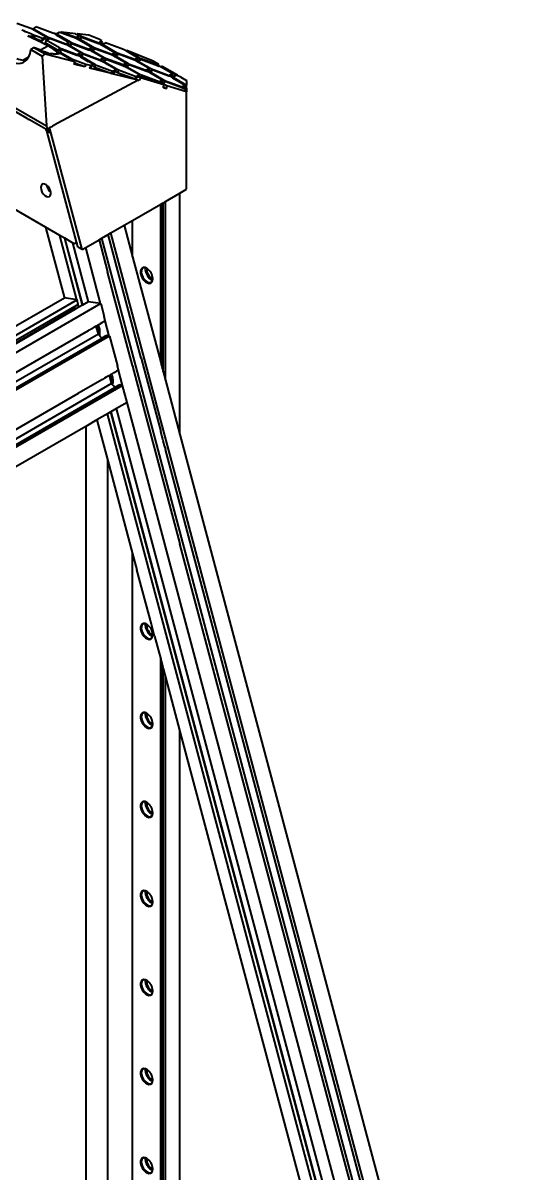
# Model space of a CAD drawing. Header units: millimetres. Extents: x 15 to 415, y 5 to 292.
# Drawn here: x 325.2 to 348, y 107.3 to 160.1 of the extents above; entities that cross this region are included whole.
import ezdxf

# ---------------------------------------------------------------- set-up
doc = ezdxf.new("R2010")
doc.units = ezdxf.units.MM
doc.layers.add('Geometries', color=7, linetype='Continuous')

msp = doc.modelspace()

# ---------------------------------------------------------------- linework, layer by layer
at = {"layer": 'Geometries', "linetype": 'Continuous', "lineweight": 40}
for p, q in [((324.9561, 160.0775), (325.6002, 159.8375)), ((326.0854, 159.2494), (325.4583, 159.4828)), ((325.6371, 159.8162), (325.6002, 159.8375)), ((325.7043, 159.8024), (325.6371, 159.8162)), ((325.6954, 159.7825), (325.6371, 159.8162)), ((325.7043, 159.8024), (325.6954, 159.7825)), ((326.277, 159.4467), (325.6954, 159.7825)), ((325.7089, 159.8127), (325.7043, 159.8024)), ((325.7089, 159.8127), (325.8436, 159.8952)), ((325.7089, 159.8127), (326.3858, 159.4219)), ((325.8717, 159.8894), (325.8436, 159.8952)), ((326.1359, 159.3623), (325.8491, 159.469)), ((326.598, 159.6188), (325.8717, 159.8894)), ((326.1359, 159.3623), (326.277, 159.4467)), ((326.277, 159.4467), (326.24, 159.364)), ((326.3858, 159.4219), (326.3352, 159.309)), ((326.3858, 159.4219), (327.1943, 159.121)), ((326.7827, 159.5808), (326.598, 159.6188)), ((326.6586, 159.5962), (326.598, 159.6188)), ((326.6586, 159.5962), (326.7538, 159.5412)), ((326.7673, 159.5714), (326.7538, 159.5412)), ((326.7538, 159.5412), (327.3354, 159.2054)), ((326.7673, 159.5714), (326.7827, 159.5808)), ((327.4441, 159.1806), (326.7673, 159.5714)), ((326.7827, 159.5808), (326.9067, 159.6568)), ((326.9739, 159.6318), (326.9067, 159.6568)), ((326.9971, 159.6545), (326.9739, 159.6318)), ((327.6444, 159.3819), (326.9739, 159.6318)), ((327.6397, 159.5844), (326.9971, 159.6545)), ((327.6565, 159.4088), (326.9971, 159.6545)), ((327.6397, 159.5844), (327.7003, 159.5494)), ((327.6565, 159.4088), (327.7959, 159.4942)), ((327.7208, 159.5755), (327.7003, 159.5494)), ((327.7003, 159.5494), (327.7959, 159.4942)), ((327.9046, 159.4694), (327.7208, 159.5755)), ((328.2577, 159.517), (327.7208, 159.5755)), ((327.7959, 159.4942), (327.7588, 159.4115)), ((327.9046, 159.4694), (327.854, 159.3565)), ((327.9046, 159.4694), (328.7148, 159.1676)), ((328.7179, 159.3316), (328.2577, 159.517)), ((325.7362, 158.9382), (325.597, 158.8579)), ((326.2493, 158.642), (325.7362, 158.9382)), ((326.0402, 158.8413), (326.3796, 159.0373)), ((326.1359, 159.3623), (326.0854, 159.2494)), ((326.0854, 159.2494), (326.2265, 159.3338)), ((326.24, 159.364), (326.2265, 159.3338)), ((326.24, 159.364), (326.3352, 159.309)), ((326.3051, 159.2836), (326.2546, 159.1707)), ((326.8549, 158.8241), (326.2546, 159.1707)), ((326.3051, 159.2836), (326.3429, 159.3062)), ((326.9054, 158.937), (326.3051, 159.2836)), ((326.3352, 159.309), (326.3429, 159.3062)), ((326.3429, 159.3062), (326.4462, 159.368)), ((327.1822, 159.0941), (326.4462, 159.368)), ((326.9054, 158.937), (326.8549, 158.8241)), ((326.9054, 158.937), (327.714, 158.6361)), ((327.1943, 159.121), (327.1822, 159.0941)), ((327.2471, 159.07), (327.1822, 159.0941)), ((327.1943, 159.121), (327.3354, 159.2054)), ((327.2471, 159.07), (327.2848, 159.0925)), ((327.2547, 159.0671), (327.2471, 159.07)), ((327.35, 159.0121), (327.2547, 159.0671)), ((327.2984, 159.1227), (327.2848, 159.0925)), ((327.3354, 159.2054), (327.2984, 159.1227)), ((327.3936, 159.0677), (327.2984, 159.1227)), ((327.3635, 159.0423), (327.35, 159.0121)), ((327.8551, 158.7205), (327.35, 159.0121)), ((327.3635, 159.0423), (327.4012, 159.0649)), ((327.3635, 159.0423), (327.9638, 158.6957)), ((327.4441, 159.1806), (327.3936, 159.0677)), ((327.3936, 159.0677), (327.4012, 159.0649)), ((327.4012, 159.0649), (327.5046, 159.1267)), ((327.4441, 159.1806), (328.2526, 158.8797)), ((327.5046, 159.1267), (328.2406, 158.8528)), ((327.6565, 159.4088), (327.6444, 159.3819)), ((327.7078, 159.3583), (327.6444, 159.3819)), ((327.7078, 159.3583), (327.7453, 159.3813)), ((327.7169, 159.3549), (327.7078, 159.3583)), ((327.7169, 159.3549), (327.8121, 159.3)), ((327.7588, 159.4115), (327.7453, 159.3813)), ((327.854, 159.3565), (327.7588, 159.4115)), ((327.8256, 159.3301), (327.8121, 159.3)), ((327.8121, 159.3), (328.3937, 158.9642)), ((327.8632, 159.3531), (327.8256, 159.3301)), ((328.5025, 158.9394), (327.8256, 159.3301)), ((327.854, 159.3565), (327.8632, 159.3531)), ((327.9651, 159.4155), (327.8632, 159.3531)), ((327.9651, 159.4155), (328.7028, 159.1407)), ((328.2526, 158.8797), (328.3937, 158.9642)), ((328.3937, 158.9642), (328.3567, 158.8814)), ((328.5025, 158.9394), (328.4519, 158.8265)), ((329.311, 158.6385), (328.5025, 158.9394)), ((328.7148, 159.1676), (328.7028, 159.1407)), ((328.7028, 159.1407), (328.7661, 159.1171)), ((328.7148, 159.1676), (328.8542, 159.253)), ((328.8542, 159.253), (328.7179, 159.3316)), ((328.7661, 159.1171), (328.8036, 159.14)), ((328.7661, 159.1171), (328.7753, 159.1137)), ((328.7753, 159.1137), (328.8705, 159.0587)), ((328.816, 159.1677), (328.8036, 159.14)), ((328.8542, 159.253), (328.816, 159.1677)), ((328.9347, 159.1199), (328.816, 159.1677)), ((328.884, 159.0889), (328.8705, 159.0587)), ((328.8705, 159.0587), (329.4521, 158.7229)), ((328.884, 159.0889), (328.9347, 159.1199)), ((329.5608, 158.6981), (328.884, 159.0889)), ((328.9347, 159.1199), (329.0214, 159.1731)), ((329.8415, 158.8679), (329.0214, 159.1731)), ((325.238, 158.3782), (325.5066, 158.5332)), ((325.597, 158.8579), (326.109, 158.5622)), ((326.109, 158.5622), (326.2493, 158.642)), ((326.109, 158.5622), (326.3108, 155.3596)), ((327.6183, 158.3026), (326.2493, 158.642)), ((326.8245, 158.6568), (326.8206, 158.659)), ((326.8206, 158.659), (326.8207, 158.6563)), ((326.8246, 158.6567), (326.8207, 158.6563)), ((326.8549, 158.8241), (326.8864, 158.8124)), ((326.9659, 158.8831), (326.9158, 158.8532)), ((326.9447, 158.6914), (326.9209, 158.6785)), ((327.4881, 158.3777), (326.9447, 158.6914)), ((326.9659, 158.8831), (327.7019, 158.6092)), ((327.5016, 158.4079), (326.968, 158.716)), ((327.5016, 158.4079), (327.4881, 158.3777)), ((327.6183, 158.3026), (327.4881, 158.3777)), ((328.1146, 158.1795), (327.5016, 158.4079)), ((327.714, 158.6361), (327.7019, 158.6092)), ((327.7019, 158.6092), (327.7668, 158.585)), ((327.8551, 158.7205), (327.714, 158.6361)), ((327.8045, 158.6076), (327.7668, 158.585)), ((327.7668, 158.585), (327.7744, 158.5822)), ((327.7744, 158.5822), (327.8696, 158.5272)), ((327.818, 158.6378), (327.8045, 158.6076)), ((327.8551, 158.7205), (327.818, 158.6378)), ((327.818, 158.6378), (327.9132, 158.5828)), ((327.8831, 158.5574), (327.8696, 158.5272)), ((327.8696, 158.5272), (328.231, 158.3186)), ((327.8831, 158.5574), (327.9209, 158.58)), ((328.56, 158.1666), (327.8831, 158.5574)), ((327.9638, 158.6957), (327.9132, 158.5828)), ((327.9132, 158.5828), (327.9209, 158.58)), ((327.9209, 158.58), (328.0243, 158.6418)), ((327.9638, 158.6957), (328.7723, 158.3948)), ((328.0243, 158.6418), (328.5142, 158.4595)), ((328.2526, 158.8797), (328.2406, 158.8528)), ((328.2406, 158.8528), (328.3055, 158.8287)), ((328.3055, 158.8287), (328.3432, 158.8513)), ((328.3055, 158.8287), (328.3131, 158.8258)), ((328.4083, 158.7709), (328.3131, 158.8258)), ((328.3567, 158.8814), (328.3432, 158.8513)), ((328.4519, 158.8265), (328.3567, 158.8814)), ((328.4218, 158.8011), (328.4083, 158.7709)), ((328.9134, 158.4792), (328.4083, 158.7709)), ((328.4596, 158.8236), (328.4218, 158.8011)), ((328.4218, 158.8011), (329.0221, 158.4545)), ((328.4596, 158.8236), (328.4519, 158.8265)), ((328.5629, 158.8855), (328.4596, 158.8236)), ((328.5142, 158.4595), (328.7602, 158.3679)), ((329.2989, 158.6116), (328.5629, 158.8855)), ((328.7723, 158.3948), (328.7602, 158.3679)), ((328.7602, 158.3679), (328.8251, 158.3438)), ((328.7723, 158.3948), (328.9134, 158.4792)), ((328.8251, 158.3438), (328.8628, 158.3663)), ((328.8764, 158.3965), (328.8628, 158.3663)), ((328.8821, 158.4093), (328.8764, 158.3965)), ((328.8764, 158.3965), (328.9716, 158.3416)), ((328.9134, 158.4792), (328.8821, 158.4093)), ((329.0221, 158.4545), (328.9716, 158.3416)), ((328.9796, 158.3389), (329.0826, 158.4006)), ((329.8307, 158.1536), (329.0221, 158.4545)), ((329.0826, 158.4006), (329.8186, 158.1266)), ((329.311, 158.6385), (329.2989, 158.6116)), ((329.3638, 158.5874), (329.2989, 158.6116)), ((329.311, 158.6385), (329.4521, 158.7229)), ((329.3638, 158.5874), (329.4015, 158.61)), ((329.3714, 158.5846), (329.3638, 158.5874)), ((329.4666, 158.5296), (329.3714, 158.5846)), ((329.4151, 158.6402), (329.4015, 158.61)), ((329.4521, 158.7229), (329.4151, 158.6402)), ((329.5103, 158.5852), (329.4151, 158.6402)), ((329.4802, 158.5598), (329.4666, 158.5296)), ((329.9718, 158.238), (329.4666, 158.5296)), ((329.4802, 158.5598), (329.5179, 158.5824)), ((330.0805, 158.2132), (329.4802, 158.5598)), ((329.5608, 158.6981), (329.5103, 158.5852)), ((329.5179, 158.5824), (329.5103, 158.5852)), ((329.5179, 158.5824), (329.6213, 158.6442)), ((330.3693, 158.3972), (329.5608, 158.6981)), ((330.3573, 158.3703), (329.6213, 158.6442)), ((329.967, 158.7954), (329.8415, 158.8679)), ((329.967, 158.7954), (329.994, 158.8178)), ((330.5105, 158.4816), (329.967, 158.7954)), ((331.2037, 158.3307), (329.994, 158.8178)), ((330.6193, 158.4568), (329.994, 158.8178)), ((330.3693, 158.3972), (330.3573, 158.3703)), ((330.4222, 158.3461), (330.3573, 158.3703)), ((330.5105, 158.4816), (330.3693, 158.3972)), ((330.4599, 158.3687), (330.4222, 158.3461)), ((330.4734, 158.3989), (330.4599, 158.3687)), ((330.5105, 158.4816), (330.4734, 158.3989)), ((330.5688, 158.3439), (330.4734, 158.3989)), ((330.6193, 158.4568), (330.5688, 158.3439)), ((330.5763, 158.3411), (330.6796, 158.4029)), ((331.4278, 158.1559), (330.6193, 158.4568)), ((330.6796, 158.4029), (331.4157, 158.129)), ((327.5943, 158.2416), (327.5728, 158.1867)), ((328.0774, 158.0616), (327.5728, 158.1867)), ((327.6183, 158.3026), (327.5943, 158.2416)), ((328.0774, 158.0616), (327.5943, 158.2416)), ((328.1146, 158.1795), (328.0774, 158.0616)), ((328.3404, 158.1235), (328.1146, 158.1795)), ((328.4512, 158.1914), (328.231, 158.3186)), ((328.3404, 158.1235), (328.2879, 158.0094)), ((328.2879, 158.0094), (328.4007, 158.0785)), ((329.3052, 157.7572), (328.2879, 158.0094)), ((328.3404, 158.1235), (328.4512, 158.1914)), ((328.4142, 158.1087), (328.4007, 158.0785)), ((328.4512, 158.1914), (328.4142, 158.1087)), ((328.5094, 158.0537), (328.4142, 158.1087)), ((328.56, 158.1666), (328.5094, 158.0537)), ((328.5094, 158.0537), (329.3052, 157.7572)), ((328.56, 158.1666), (329.3424, 157.8751)), ((328.8251, 158.3438), (328.8327, 158.3409)), ((328.928, 158.286), (328.8327, 158.3409)), ((328.9415, 158.3161), (328.928, 158.286)), ((329.0272, 158.2286), (328.928, 158.286)), ((328.9415, 158.3161), (328.9792, 158.3387)), ((328.9415, 158.3161), (329.6183, 157.9254)), ((328.9792, 158.3387), (328.9716, 158.3416)), ((328.9792, 158.3387), (328.9796, 158.3389)), ((329.112, 158.1797), (329.0272, 158.2286)), ((329.5096, 157.9502), (329.112, 158.1797)), ((329.3052, 157.7572), (329.3424, 157.8751)), ((329.3217, 157.7531), (329.3742, 157.8672)), ((329.459, 157.8373), (329.3217, 157.7531)), ((329.3742, 157.8672), (329.3424, 157.8751)), ((329.5096, 157.9502), (329.3742, 157.8672)), ((329.4725, 157.8674), (329.459, 157.8373)), ((329.5096, 157.9502), (329.4725, 157.8674)), ((329.4725, 157.8674), (329.5678, 157.8125)), ((329.6183, 157.9254), (329.5678, 157.8125)), ((329.6183, 157.9254), (330.4285, 157.6235)), ((329.8307, 158.1536), (329.8186, 158.1266)), ((329.8186, 158.1266), (329.8835, 158.1025)), ((329.9718, 158.238), (329.8307, 158.1536)), ((329.9212, 158.1251), (329.8835, 158.1025)), ((329.8835, 158.1025), (329.8911, 158.0997)), ((329.9863, 158.0447), (329.8911, 158.0997)), ((329.9347, 158.1552), (329.9212, 158.1251)), ((329.9718, 158.238), (329.9347, 158.1552)), ((330.0299, 158.1003), (329.9347, 158.1552)), ((329.9998, 158.0749), (329.9863, 158.0447)), ((330.5369, 157.7268), (329.9863, 158.0447)), ((330.0376, 158.0974), (329.9998, 158.0749)), ((329.9998, 158.0749), (330.6767, 157.6841)), ((330.0805, 158.2132), (330.0299, 158.1003)), ((330.0299, 158.1003), (330.0376, 158.0974)), ((330.1409, 158.1593), (330.0376, 158.0974)), ((330.0805, 158.2132), (330.889, 157.9123)), ((330.1409, 158.1593), (330.8769, 157.8854)), ((330.4298, 158.3433), (330.4222, 158.3461)), ((330.525, 158.2883), (330.4298, 158.3433)), ((330.5385, 158.3185), (330.525, 158.2883)), ((331.0301, 157.9967), (330.525, 158.2883)), ((330.5385, 158.3185), (330.5763, 158.3411)), ((330.5385, 158.3185), (331.1388, 157.9719)), ((330.5763, 158.3411), (330.5688, 158.3439)), ((330.889, 157.9123), (330.8769, 157.8854)), ((330.8769, 157.8854), (330.9418, 157.8612)), ((331.0301, 157.9967), (330.889, 157.9123)), ((330.9795, 157.8838), (330.9418, 157.8612)), ((330.9418, 157.8612), (330.9495, 157.8584)), ((331.0447, 157.8034), (330.9495, 157.8584)), ((330.9931, 157.914), (330.9795, 157.8838)), ((331.0301, 157.9967), (330.9931, 157.914)), ((330.9931, 157.914), (331.0883, 157.859)), ((331.0959, 157.8562), (331.0582, 157.8336)), ((331.1388, 157.9719), (331.0883, 157.859)), ((331.0883, 157.859), (331.0959, 157.8562)), ((331.1993, 157.918), (331.0959, 157.8562)), ((331.1388, 157.9719), (331.9473, 157.671)), ((331.9353, 157.6441), (331.1993, 157.918)), ((331.4665, 158.179), (331.2037, 158.3307)), ((331.4278, 158.1559), (331.4157, 158.129)), ((331.4157, 158.129), (331.4455, 158.1179)), ((331.4665, 158.179), (331.4278, 158.1559)), ((331.4665, 158.179), (331.4455, 158.1179)), ((331.4455, 158.1179), (331.4881, 158.102)), ((331.5833, 158.0471), (331.4881, 158.102)), ((331.5969, 158.0772), (331.5833, 158.0471)), ((332.0884, 157.7554), (331.5833, 158.0471)), ((331.6194, 158.0907), (331.5969, 158.0772)), ((331.5969, 158.0772), (332.1972, 157.7306)), ((332.3263, 157.6826), (331.6194, 158.0907)), ((322.764, 157.4074), (326.3108, 155.3596)), ((330.5254, 157.4547), (326.8283, 155.4788)), ((330.5254, 157.4547), (329.3217, 157.7531)), ((329.5678, 157.8125), (330.378, 157.5106)), ((330.4285, 157.6235), (330.378, 157.5106)), ((330.5174, 157.596), (330.378, 157.5106)), ((330.5679, 157.7089), (330.4285, 157.6235)), ((330.5309, 157.6262), (330.5174, 157.596)), ((330.5254, 157.4547), (330.565, 157.4429)), ((330.5679, 157.7089), (330.5309, 157.6262)), ((330.5309, 157.6262), (330.6261, 157.5712)), ((330.5369, 157.7268), (330.5381, 157.7261)), ((330.5679, 157.7089), (330.5381, 157.7261)), ((330.6237, 157.5607), (330.565, 157.4429)), ((330.6352, 157.5678), (330.6237, 157.5607)), ((331.7035, 157.2382), (330.6237, 157.5607)), ((330.6767, 157.6841), (330.6261, 157.5712)), ((330.6352, 157.5678), (330.6261, 157.5712)), ((330.7371, 157.6302), (330.6352, 157.5678)), ((331.4869, 157.3822), (330.6767, 157.6841)), ((330.7371, 157.6302), (331.4748, 157.3553)), ((331.0582, 157.8336), (331.0447, 157.8034)), ((331.0648, 157.7918), (331.0447, 157.8034)), ((331.0582, 157.8336), (331.735, 157.4428)), ((331.588, 157.4897), (331.0648, 157.7918)), ((331.4869, 157.3822), (331.4748, 157.3553)), ((331.4748, 157.3553), (331.5127, 157.3412)), ((331.4869, 157.3822), (331.6263, 157.4676)), ((331.5127, 157.3412), (331.5382, 157.3317)), ((331.5382, 157.3317), (331.5757, 157.3547)), ((331.5382, 157.3317), (331.5473, 157.3283)), ((331.5947, 157.301), (331.5473, 157.3283)), ((331.5893, 157.3849), (331.5757, 157.3547)), ((331.6263, 157.4676), (331.588, 157.4897)), ((331.6263, 157.4676), (331.5893, 157.3849)), ((331.5893, 157.3849), (331.6845, 157.3299)), ((331.6561, 157.3035), (331.6936, 157.3265)), ((331.735, 157.4428), (331.6845, 157.3299)), ((331.6845, 157.3299), (331.6936, 157.3265)), ((331.6936, 157.3265), (331.7168, 157.3407)), ((331.7168, 157.3407), (331.7955, 157.3889)), ((331.735, 157.4428), (332.5338, 157.1452)), ((331.7955, 157.3889), (331.9207, 157.3423)), ((331.9207, 157.3423), (332.2864, 157.206)), ((331.9473, 157.671), (331.9353, 157.6441)), ((332.0002, 157.62), (331.9353, 157.6441)), ((331.9473, 157.671), (332.0884, 157.7554)), ((332.0002, 157.62), (332.0379, 157.6425)), ((332.008, 157.617), (332.0002, 157.62)), ((332.008, 157.617), (332.1031, 157.5621)), ((332.0514, 157.6727), (332.0379, 157.6425)), ((332.0884, 157.7554), (332.0514, 157.6727)), ((332.0514, 157.6727), (332.1466, 157.6177)), ((332.1167, 157.5923), (332.1031, 157.5621)), ((332.1031, 157.5621), (332.677, 157.2308)), ((332.1544, 157.6149), (332.1167, 157.5923)), ((332.1167, 157.5923), (332.742, 157.2313)), ((332.1972, 157.7306), (332.1466, 157.6177)), ((332.1544, 157.6149), (332.1466, 157.6177)), ((332.2578, 157.6767), (332.1544, 157.6149)), ((332.3263, 157.6826), (332.1972, 157.7306)), ((332.3347, 157.6481), (332.2578, 157.6767)), ((332.3347, 157.6481), (332.3263, 157.6826)), ((332.4792, 157.5943), (332.3347, 157.6481)), ((332.4792, 157.5943), (332.742, 157.4426)), ((332.742, 157.4426), (332.742, 157.2313)), ((325.4323, 155.6957), (323.0718, 157.0585)), ((331.6426, 157.2733), (331.5947, 157.301)), ((331.6561, 157.3035), (331.6426, 157.2733)), ((331.7035, 157.2382), (331.6426, 157.2733)), ((331.6561, 157.3035), (331.8398, 157.1974)), ((331.6793, 157.11), (331.6858, 157.1443)), ((331.6793, 157.11), (331.8157, 157.0693)), ((331.6858, 157.1443), (331.7035, 157.2382)), ((331.6858, 157.1443), (331.8157, 157.0693)), ((331.8398, 157.1974), (331.8157, 157.0693)), ((332.742, 156.928), (331.8398, 157.1974)), ((332.2864, 157.206), (332.5217, 157.1183)), ((332.5338, 157.1452), (332.5217, 157.1183)), ((332.5217, 157.1183), (332.5866, 157.0941)), ((332.677, 157.2308), (332.5338, 157.1452)), ((332.6264, 157.1179), (332.5866, 157.0941)), ((332.5866, 157.0941), (332.6057, 157.087)), ((332.6057, 157.087), (332.742, 157.0084)), ((332.6399, 157.1481), (332.6264, 157.1179)), ((332.677, 157.2308), (332.6399, 157.1481)), ((332.6399, 157.1481), (332.742, 157.0892)), ((332.742, 157.0892), (332.742, 157.2313)), ((332.742, 157.0892), (332.742, 157.0084)), ((332.742, 157.0084), (332.742, 156.928)), ((332.742, 152.4525), (332.742, 156.928)), ((325.4323, 155.6957), (325.4648, 155.6769)), ((325.479, 155.6687), (325.4648, 155.6769)), ((325.479, 155.6687), (325.4981, 155.6577)), ((325.5292, 155.6397), (325.4981, 155.6577)), ((326.2829, 155.2046), (325.5292, 155.6397)), ((326.3351, 155.1291), (326.2829, 155.2046)), ((326.4686, 155.052), (326.3108, 155.3596)), ((326.4543, 155.2789), (326.5826, 155.3475)), ((327.9464, 149.6838), (326.4543, 155.2789)), ((326.4686, 155.052), (326.4543, 155.2789)), ((326.8283, 155.4788), (326.5826, 155.3475)), ((326.3351, 155.1291), (326.4686, 155.052)), ((327.6914, 150.0431), (326.3351, 155.1291)), ((331.777, 151.8954), (332.4405, 152.2785)), ((332.4405, 152.2785), (332.742, 152.4525)), ((332.4405, 141.2023), (332.4405, 152.2785)), ((326.2735, 150.7099), (324.8472, 151.5334)), ((330.2661, 151.0231), (331.5566, 151.7681)), ((331.5566, 151.7681), (331.592, 151.7886)), ((331.5566, 144.5167), (331.5566, 151.7681)), ((331.592, 151.7886), (331.6367, 151.8144)), ((331.592, 144.3841), (331.592, 151.7886)), ((331.6367, 151.8144), (331.6706, 151.834)), ((331.6367, 144.8391), (331.6367, 151.8144)), ((331.6706, 151.834), (331.777, 151.8954)), ((331.6706, 144.0891), (331.6706, 151.834)), ((331.777, 143.6902), (331.777, 151.8954)), ((329.8808, 150.8006), (330.2661, 151.0231)), ((330.2661, 149.3558), (330.2661, 151.0231)), ((326.2735, 150.7099), (327.139, 147.4644)), ((326.9225, 150.3352), (326.2735, 150.7099)), ((329.1468, 150.3769), (329.2709, 150.4485)), ((329.2709, 150.4485), (329.8808, 150.8006)), ((347.0457, 83.7956), (329.2709, 150.4485)), ((329.8808, 150.8006), (330.2661, 149.3558)), ((327.7111, 147.378), (326.9225, 150.3352)), ((327.1395, 150.2099), (326.9225, 150.3352)), ((327.1395, 150.2099), (327.9586, 147.1385)), ((327.1477, 150.2052), (327.1395, 150.2099)), ((327.9646, 147.142), (327.1477, 150.2052)), ((327.5057, 149.9985), (327.1477, 150.2052)), ((327.5057, 149.9985), (328.227, 147.2935)), ((327.5994, 149.9444), (327.5057, 149.9985)), ((327.5994, 149.9444), (327.6914, 150.0431)), ((327.7019, 150.0037), (327.5994, 149.9444)), ((327.7019, 150.0037), (327.6914, 150.0431)), ((327.7583, 149.7924), (327.7019, 150.0037)), ((328.1131, 149.78), (328.7229, 150.1321)), ((328.7229, 150.1321), (328.846, 150.2032)), ((328.7229, 150.1321), (329.1136, 148.6674)), ((328.846, 150.2032), (329.1468, 150.3769)), ((347.1611, 81.524), (328.846, 150.2032)), ((330.4615, 145.4471), (329.1468, 150.3769)), ((327.9464, 149.6838), (327.7583, 149.7924)), ((327.9464, 149.6838), (328.1131, 149.78)), ((328.7992, 147.2071), (328.1131, 149.78)), ((330.2661, 149.3558), (331.5566, 144.5167)), ((329.4065, 147.5687), (329.1136, 148.6674)), ((327.7168, 147.3771), (300.3312, 131.5661)), ((327.139, 147.4644), (322.175, 144.5985)), ((327.1437, 147.4672), (327.139, 147.4644)), ((327.7111, 147.378), (327.1437, 147.4672)), ((327.7168, 147.3771), (327.7111, 147.378)), ((327.7712, 147.1731), (327.7168, 147.3771)), ((328.227, 147.2935), (327.9646, 147.142)), ((328.2318, 147.2963), (328.227, 147.2935)), ((328.7992, 147.2071), (328.2318, 147.2963)), ((330.2584, 144.3744), (329.4065, 147.5687)), ((327.6092, 147.0795), (300.3856, 131.362)), ((327.6335, 146.9882), (300.41, 131.2707)), ((327.6556, 146.9636), (300.4186, 131.2383)), ((328.8049, 147.2062), (300.5206, 130.8763)), ((327.7665, 147.1704), (327.6092, 147.0795)), ((327.6335, 146.9882), (327.6092, 147.0795)), ((327.6556, 146.9636), (327.6335, 146.9882)), ((327.7995, 147.0467), (327.6556, 146.9636)), ((327.7712, 147.1731), (327.7665, 147.1704)), ((327.7995, 147.0467), (327.7665, 147.1704)), ((327.9586, 147.1385), (327.7995, 147.0467)), ((327.9646, 147.142), (327.9586, 147.1385)), ((328.8049, 147.2062), (328.7992, 147.2071)), ((328.8049, 147.2062), (328.9623, 146.616)), ((328.7011, 146.2437), (328.6479, 146.213)), ((328.7011, 146.2437), (328.7751, 146.2864)), ((328.7874, 146.2935), (328.7751, 146.2864)), ((328.7874, 146.2935), (328.9115, 146.3652)), ((328.9115, 146.3652), (328.9262, 146.3737)), ((329.0087, 146.4213), (328.9262, 146.3737)), ((329.0134, 146.4241), (328.9623, 146.616)), ((329.0134, 146.4241), (329.0087, 146.4213)), ((329.1952, 145.7221), (329.0087, 146.4213)), ((300.7552, 130.1091), (328.2364, 145.9754)), ((328.6928, 145.8063), (300.8244, 129.7165)), ((329.2009, 145.7212), (300.9166, 129.3913)), ((328.2705, 145.9951), (328.2364, 145.9754)), ((328.2705, 145.9951), (328.2751, 145.9978)), ((328.3635, 146.0488), (328.2751, 145.9978)), ((328.3635, 146.0488), (328.4519, 146.0999)), ((328.3635, 146.0488), (328.3635, 146.0488)), ((328.5928, 146.1812), (328.4519, 146.0999)), ((328.6479, 146.213), (328.5928, 146.1812)), ((328.6928, 145.8063), (328.5928, 146.1812)), ((328.7565, 145.8057), (328.6479, 146.213)), ((328.7416, 145.7518), (328.6928, 145.8063)), ((328.7832, 145.7053), (328.7416, 145.7518)), ((328.8514, 145.6293), (328.7832, 145.7053)), ((328.8514, 145.6293), (329.0514, 145.7447)), ((329.1952, 145.7221), (329.0514, 145.7447)), ((329.2009, 145.7212), (329.1952, 145.7221)), ((329.2009, 145.7212), (329.5669, 144.3488)), ((300.8865, 129.4837), (328.8514, 145.6293)), ((330.6578, 144.7109), (330.4615, 145.4471)), ((330.6578, 144.7109), (330.7977, 144.1864)), ((331.6367, 144.2163), (331.6367, 144.8391)), ((329.6133, 144.1541), (329.5308, 144.1065)), ((329.6181, 144.1568), (329.5669, 144.3488)), ((329.6181, 144.1568), (329.6133, 144.1541)), ((329.7998, 143.4549), (329.6133, 144.1541)), ((330.2584, 144.3744), (330.2661, 144.3454)), ((330.2661, 144.3454), (332.4405, 136.1918)), ((330.7977, 144.1864), (331.5566, 141.3405)), ((331.5566, 144.5167), (331.592, 144.3841)), ((331.592, 144.3841), (331.6367, 144.2163)), ((331.6367, 144.2163), (331.6706, 144.0891)), ((328.8798, 143.7306), (327.7879, 143.1002)), ((328.9681, 143.7816), (328.8798, 143.7306)), ((329.0565, 143.8326), (328.9681, 143.7816)), ((328.9681, 143.7816), (328.9681, 143.7816)), ((329.1136, 143.8656), (329.0565, 143.8326)), ((329.1974, 143.914), (329.1136, 143.8656)), ((329.2525, 143.9458), (329.1974, 143.914)), ((329.2974, 143.5391), (329.1974, 143.914)), ((329.3058, 143.9765), (329.2525, 143.9458)), ((329.3611, 143.5384), (329.2525, 143.9458)), ((329.3058, 143.9765), (329.3797, 144.0192)), ((329.392, 144.0263), (329.3797, 144.0192)), ((329.392, 144.0263), (329.5308, 144.1065)), ((331.6706, 144.0891), (331.777, 143.6902)), ((331.777, 143.6902), (332.4405, 141.2023)), ((329.2974, 143.5391), (301.429, 127.4493)), ((301.4911, 127.2165), (329.456, 143.3621)), ((329.8055, 143.454), (301.5212, 127.1241)), ((319.8264, 138.5036), (327.7879, 143.1002)), ((329.3462, 143.4846), (329.2974, 143.5391)), ((329.3878, 143.4381), (329.3462, 143.4846)), ((329.456, 143.3621), (329.3878, 143.4381)), ((329.456, 143.3621), (329.656, 143.4775)), ((329.7998, 143.4549), (329.656, 143.4775)), ((329.8055, 143.454), (329.7998, 143.4549)), ((330.0141, 142.6718), (329.8055, 143.454)), ((330.0094, 142.6691), (329.5335, 142.3944)), ((330.0141, 142.6718), (330.0094, 142.6691)), ((346.3556, 81.3729), (330.0094, 142.6691)), ((329.106, 142.1475), (328.6301, 141.8728)), ((329.2651, 142.2394), (329.106, 142.1475)), ((345.1234, 82.0843), (329.106, 142.1475)), ((329.2711, 142.2429), (329.2651, 142.2394)), ((329.2651, 142.2394), (345.3404, 81.959)), ((329.5335, 142.3944), (329.2711, 142.2429)), ((345.3486, 81.9543), (329.2711, 142.2429)), ((345.7884, 81.4409), (329.5335, 142.3944)), ((328.1136, 141.5746), (318.9772, 136.2997)), ((328.6301, 141.8728), (328.1136, 141.5746)), ((328.1136, 141.5746), (328.1136, 100.9892)), ((328.6301, 141.8728), (329.1136, 140.0601)), ((331.6264, 141.0786), (331.5566, 141.3405)), ((331.6275, 141.0747), (331.6264, 141.0786)), ((331.6275, 141.0747), (331.6367, 141.0401)), ((331.6706, 140.9129), (331.6367, 141.0401)), ((332.4405, 141.2023), (348.048, 82.6764)), ((331.7452, 140.6332), (331.6706, 140.9129)), ((331.7452, 140.6332), (331.7465, 140.6286)), ((331.7465, 140.6286), (331.777, 140.514)), ((346.8764, 83.8934), (331.777, 140.514)), ((329.1136, 140.0601), (330.2661, 135.7381)), ((329.1136, 140.0601), (329.1136, 101.2198)), ((330.2661, 135.7381), (330.4615, 135.0056)), ((330.2661, 101.084), (330.2661, 135.7381)), ((346.4288, 83.7377), (332.4405, 136.1918)), ((331.1264, 132.5122), (330.4615, 135.0056)), ((331.2754, 131.9534), (331.1264, 132.5122)), ((331.2754, 131.9534), (331.5566, 130.899)), ((331.5566, 130.899), (331.592, 130.7664)), ((331.5566, 99.5148), (331.5566, 130.899)), ((331.592, 99.5094), (331.592, 130.7664)), ((331.592, 130.7664), (331.6367, 130.5986)), ((331.6367, 130.5986), (331.6367, 128.8334)), ((331.6367, 130.5986), (331.6706, 130.4714)), ((331.6706, 99.5549), (331.6706, 130.4714)), ((331.6706, 130.4714), (331.777, 130.0725)), ((331.777, 99.6164), (331.777, 130.0725)), ((331.777, 130.0725), (332.4405, 127.5846)), ((331.6367, 99.5353), (331.6367, 128.8334)), ((332.4405, 127.5846), (343.1865, 87.2884)), ((332.4405, 99.9999), (332.4405, 127.5846))]:
    msp.add_line(p, q, dxfattribs=at)
at = {"layer": 'Geometries', "linetype": 'Continuous', "lineweight": 40, "flags": 128}
for points in [[(325.4583, 159.4828), (325.4923, 159.4683), (325.5261, 159.4538), (325.5597, 159.4393), (325.5931, 159.4247), (325.6262, 159.4102), (325.6584, 159.3959), (325.6904, 159.3817), (325.7221, 159.3674), (325.7536, 159.3532), (325.7853, 159.3387), (325.8167, 159.3242), (325.8478, 159.3098), (325.8785, 159.2954), (325.9089, 159.2811), (325.9389, 159.2668), (325.9685, 159.2525), (325.9946, 159.2399), (326.0203, 159.2273), (326.0457, 159.2147), (326.0707, 159.2023), (326.0954, 159.1898), (326.1193, 159.1777), (326.1429, 159.1657), (326.1661, 159.1537), (326.189, 159.1417), (326.2119, 159.1297), (326.2344, 159.1177), (326.2566, 159.1058), (326.2783, 159.094), (326.2997, 159.0823), (326.3203, 159.0709), (326.3405, 159.0596), (326.3603, 159.0484), (326.3796, 159.0373)], [(325.4583, 159.4828), (325.5053, 159.4795), (325.5528, 159.4766), (325.6009, 159.4742), (325.6495, 159.4723), (325.6986, 159.4708), (325.7483, 159.4698), (325.7984, 159.4692), (325.8491, 159.469)], [(325.8431, 158.9183), (325.8172, 158.9229), (325.7907, 158.9278), (325.7637, 158.9329), (325.7362, 158.9382)], [(325.8431, 158.9183), (325.9232, 158.887), (326.0031, 158.8558), (326.0402, 158.8413)], [(326.3796, 159.0373), (326.3989, 159.0261), (326.4178, 159.015), (326.4363, 159.0039), (326.4544, 158.993), (326.4721, 158.9821), (326.4892, 158.9715), (326.5059, 158.961), (326.5222, 158.9505), (326.5381, 158.9402), (326.5539, 158.9298), (326.5692, 158.9195), (326.5842, 158.9092), (326.5987, 158.8991), (326.6128, 158.8891), (326.6262, 158.8794), (326.6392, 158.8699), (326.6517, 158.8604), (326.6639, 158.851), (326.6772, 158.8405), (326.6899, 158.8302), (326.702, 158.82), (326.7136, 158.81), (326.7246, 158.8001), (326.7348, 158.7907), (326.7444, 158.7813), (326.7535, 158.7722), (326.762, 158.7633), (326.77, 158.7543), (326.7775, 158.7455), (326.7844, 158.737), (326.7907, 158.7286), (326.7963, 158.7204), (326.8014, 158.7125), (326.8059, 158.7047)], [(326.0402, 158.8413), (326.0829, 158.8247), (326.1627, 158.7937), (326.2689, 158.7525), (326.3749, 158.7115), (326.4808, 158.6706)], [(326.8207, 158.6563), (326.816, 158.6559), (326.8006, 158.6546), (326.7846, 158.6537), (326.7679, 158.653), (326.7505, 158.6526), (326.7325, 158.6524), (326.7138, 158.6526), (326.6944, 158.653), (326.6745, 158.6537), (326.6539, 158.6547), (326.6327, 158.6559), (326.6109, 158.6574), (326.5862, 158.6594), (326.5609, 158.6617), (326.5348, 158.6644), (326.5081, 158.6673), (326.4808, 158.6706)], [(326.8059, 158.7047), (326.8186, 158.7212), (326.8316, 158.7383), (326.8449, 158.756), (326.8585, 158.7743), (326.8724, 158.7931), (326.8864, 158.8124)], [(326.968, 158.716), (326.9386, 158.7033), (326.9091, 158.6912), (326.8796, 158.6798), (326.8501, 158.6691), (326.8206, 158.659)], [(326.921, 158.6786), (326.919, 158.6777), (326.9113, 158.6748), (326.9031, 158.672), (326.8928, 158.6689), (326.8818, 158.6661), (326.8702, 158.6636), (326.8579, 158.6613), (326.8446, 158.6592), (326.8306, 158.6574), (326.8246, 158.6567)], [(326.8864, 158.8124), (326.8866, 158.8126), (326.9011, 158.8326), (326.9158, 158.8532)], [(326.968, 158.716), (326.9707, 158.7213), (326.9727, 158.7269), (326.9741, 158.7326), (326.975, 158.7386), (326.9753, 158.7448), (326.9749, 158.7512), (326.9741, 158.7574), (326.9727, 158.7638), (326.9708, 158.7704), (326.9684, 158.7771), (326.9654, 158.784), (326.9619, 158.7911), (326.9579, 158.7984), (326.9533, 158.8058), (326.9483, 158.8134), (326.9427, 158.8212), (326.9367, 158.8289), (326.9302, 158.8369), (326.9233, 158.8449), (326.9158, 158.8532)], [(326.9369, 158.6865), (326.9328, 158.6842), (326.9261, 158.6809), (326.921, 158.6786)], [(326.9447, 158.6914), (326.939, 158.6878), (326.9369, 158.6865)], [(328.7567, 145.8054), (328.7625, 145.8391), (328.7668, 145.8836), (328.7677, 145.9301), (328.7653, 145.9786), (328.7595, 146.0287), (328.7504, 146.0798), (328.738, 146.1319), (328.7224, 146.1845), (328.7039, 146.2371), (328.7013, 146.2437)], [(328.7419, 145.7516), (328.7441, 145.758), (328.7549, 145.7971), (328.7567, 145.8054)], [(329.3614, 143.5382), (329.3672, 143.5719), (329.3714, 143.6163), (329.3723, 143.6628), (329.3699, 143.7114), (329.3641, 143.7615), (329.355, 143.8125), (329.3426, 143.8647), (329.327, 143.9173), (329.3085, 143.9699), (329.3059, 143.9765)], [(329.3465, 143.4843), (329.3487, 143.4908), (329.3596, 143.5299), (329.3614, 143.5382)]]:
    msp.add_lwpolyline(points, dxfattribs=at)
at = {"layer": 'Geometries', "linetype": 'Continuous', "lineweight": 40}
msp.add_arc((319.9655, 146.2754), 14.4461, 65.96594, 68.82273, dxfattribs=at)
for centre, major_axis, start_param, end_param in [((324.5341, 159.6086), (0.7562, -1.3099), 5.5009187, 6.4551649), ((324.7929, 159.7581), (-0.7562, 1.3099), 2.5095687, 2.7853934), ((324.7929, 159.7581), (-0.7562, 1.3099), 2.7853934, 2.969613), ((324.5341, 159.6086), (0.7562, -1.3099), 0.1719796, 0.3561992), ((324.5341, 159.6086), (0.7562, -1.3099), 0.3561992, 0.6741566), ((326.2811, 152.4012), (0.1625, -0.2815), 2.2528644, 6.2831853), ((326.2811, 152.4012), (0.1625, -0.2815), 2.1873217, 2.2528644), ((326.2811, 152.4012), (0.1625, -0.2815), 0.954271, 2.1873217), ((326.5463, 152.5543), (-0.1625, 0.2815), 0.954271, 2.1873217), ((326.2811, 152.4012), (0.1625, -0.2815), 0, 0.954271), ((330.9114, 148.5023), (0.2, -0.3464), 2.3241675, 7.1006038), ((330.929, 148.5125), (-0.1875, 0.3248), 0, 3.6593983), ((330.929, 148.5125), (-0.1875, 0.3248), 5.7653797, 6.2831853), ((331.1147, 148.6196), (-0.1875, 0.3248), 0.5178059, 2.6237867), ((330.929, 148.5125), (-0.1875, 0.3248), 5.5303211, 5.7653797), ((331.1147, 148.6196), (-0.1406, 0.2436), 0.378036, 2.7635567), ((330.9114, 148.5023), (0.2, -0.3464), 2.2829665, 2.3241675), ((330.9114, 148.5023), (0.2, -0.3464), 0.8586261, 2.2829665), ((330.929, 148.5125), (-0.1875, 0.3248), 3.6593983, 3.8944502), ((330.9114, 148.5023), (0.2, -0.3464), 0.8174185, 0.8586261), ((330.9114, 132.1723), (0.2, -0.3464), 2.3244384, 7.1003397), ((330.929, 132.1826), (-0.1875, 0.3248), 0, 3.6593984), ((330.929, 132.1826), (-0.1875, 0.3248), 5.7653796, 6.2831853), ((331.1147, 132.2897), (-0.1875, 0.3248), 0.5178058, 2.6237869), ((330.929, 132.1826), (-0.1875, 0.3248), 5.530592, 5.7653796), ((331.1147, 132.2897), (-0.1406, 0.2436), 0.3780361, 2.7635566), ((330.9114, 132.1723), (0.2, -0.3464), 2.2829666, 2.3244384), ((330.9114, 132.1723), (0.2, -0.3464), 0.858626, 2.2829666), ((330.929, 132.1826), (-0.1875, 0.3248), 3.6593984, 3.8941861), ((330.9114, 132.1723), (0.2, -0.3464), 0.8171544, 0.858626), ((330.9114, 128.0899), (-0.2, 0.3464), 5.4659364, 10.2101761), ((330.929, 128.1001), (0.1875, -0.3248), 2.6237869, 6.2831853), ((331.1147, 128.2072), (0.1875, -0.3248), 3.6593984, 5.7653795), ((330.929, 128.1001), (0.1875, -0.3248), 2.3889046, 2.6237869), ((331.1147, 128.2072), (0.1406, -0.2436), 3.5196288, 5.9051491), ((330.9114, 128.0899), (-0.2, 0.3464), 5.4245594, 5.4659364), ((330.9114, 128.0899), (-0.2, 0.3464), 4.0002186, 5.4245594), ((330.929, 128.1001), (0.1875, -0.3248), 0, 0.5178058), ((330.929, 128.1001), (0.1875, -0.3248), 0.5178058, 0.7526849), ((330.9114, 128.0899), (-0.2, 0.3464), 3.9588385, 4.0002186), ((330.9114, 128.0899), (-0.2, 0.3464), 3.9269908, 3.9588385), ((330.9114, 124.0074), (-0.2, 0.3464), 5.4659137, 10.2101761), ((330.929, 124.0176), (0.1875, -0.3248), 2.6237869, 6.2831853), ((331.1147, 124.1248), (0.1875, -0.3248), 3.6593984, 5.7653795), ((330.929, 124.0176), (0.1875, -0.3248), 2.3888819, 2.6237869), ((331.1147, 124.1248), (0.1406, -0.2436), 3.5196288, 5.9051492), ((330.9114, 124.0074), (-0.2, 0.3464), 5.4245593, 5.4659137), ((330.9114, 124.0074), (-0.2, 0.3464), 4.0002186, 5.4245593), ((330.929, 124.0176), (0.1875, -0.3248), 0, 0.5178058), ((330.929, 124.0176), (0.1875, -0.3248), 0.5178058, 0.7527066), ((330.9114, 124.0074), (-0.2, 0.3464), 3.9588602, 4.0002186), ((330.9114, 124.0074), (-0.2, 0.3464), 3.9269908, 3.9588602), ((330.9114, 119.9249), (-0.2, 0.3464), 5.4661151, 10.2101761), ((330.929, 119.9351), (0.1875, -0.3248), 2.6237869, 6.2831853), ((331.1147, 120.0423), (0.1875, -0.3248), 3.6593984, 5.7653795), ((330.929, 119.9351), (0.1875, -0.3248), 2.3890834, 2.6237869), ((331.1147, 120.0423), (0.1406, -0.2436), 3.5196289, 5.905149), ((330.9114, 119.9249), (-0.2, 0.3464), 5.4245595, 5.4661151), ((330.9114, 119.9249), (-0.2, 0.3464), 4.0002185, 5.4245595), ((330.929, 119.9351), (0.1875, -0.3248), 0, 0.5178058), ((330.929, 119.9351), (0.1875, -0.3248), 0.5178058, 0.7525127), ((330.9114, 119.9249), (-0.2, 0.3464), 3.9586663, 4.0002185), ((330.9114, 119.9249), (-0.2, 0.3464), 3.9269908, 3.9586663), ((330.9114, 115.8424), (-0.2, 0.3464), 5.4660392, 10.2101761), ((330.929, 115.8526), (0.1875, -0.3248), 2.6237869, 6.2831853), ((331.1147, 115.9598), (0.1875, -0.3248), 3.6593984, 5.7653795), ((330.929, 115.8526), (0.1875, -0.3248), 2.3890075, 2.6237869), ((331.1147, 115.9598), (0.1406, -0.2436), 3.519629, 5.905149), ((330.9114, 115.8424), (-0.2, 0.3464), 5.4245595, 5.4660392), ((330.9114, 115.8424), (-0.2, 0.3464), 4.0002185, 5.4245595), ((330.929, 115.8526), (0.1875, -0.3248), 0, 0.5178058), ((330.929, 115.8526), (0.1875, -0.3248), 0.5178058, 0.7525856), ((330.9114, 115.8424), (-0.2, 0.3464), 3.9587392, 4.0002185), ((330.9114, 115.8424), (-0.2, 0.3464), 3.9269908, 3.9587392), ((330.9114, 111.7599), (-0.2, 0.3464), 5.4660562, 10.2101761), ((330.929, 111.7701), (0.1875, -0.3248), 2.6237869, 6.2831853), ((331.1147, 111.8773), (0.1875, -0.3248), 3.6593984, 5.7653795), ((330.929, 111.7701), (0.1875, -0.3248), 2.3890245, 2.6237869), ((331.1147, 111.8773), (0.1406, -0.2436), 3.5196289, 5.9051491), ((330.9114, 111.7599), (-0.2, 0.3464), 5.4245594, 5.4660562), ((330.9114, 111.7599), (-0.2, 0.3464), 4.0002185, 5.4245594), ((330.929, 111.7701), (0.1875, -0.3248), 0, 0.5178058), ((330.929, 111.7701), (0.1875, -0.3248), 0.5178058, 0.7525695), ((330.9114, 111.7599), (-0.2, 0.3464), 3.9587231, 4.0002185), ((330.9114, 111.7599), (-0.2, 0.3464), 3.9269908, 3.9587231), ((330.9114, 107.6774), (-0.2, 0.3464), 5.4660544, 10.2101761), ((330.929, 107.6877), (0.1875, -0.3248), 2.6237869, 6.2831853), ((331.1147, 107.7948), (0.1875, -0.3248), 3.6593984, 5.7653795), ((330.929, 107.6877), (0.1875, -0.3248), 2.3890227, 2.6237869), ((331.1147, 107.7948), (0.1406, -0.2436), 3.5196289, 5.9051491), ((330.9114, 107.6774), (-0.2, 0.3464), 5.4245594, 5.4660544), ((330.9114, 107.6774), (-0.2, 0.3464), 4.0002185, 5.4245594), ((330.929, 107.6877), (0.1875, -0.3248), 0, 0.5178058), ((330.929, 107.6877), (0.1875, -0.3248), 0.5178058, 0.7525714), ((330.9114, 107.6774), (-0.2, 0.3464), 3.958725, 4.0002185), ((330.9114, 107.6774), (-0.2, 0.3464), 3.9269908, 3.958725)]:
    msp.add_ellipse(centre, major_axis=major_axis, ratio=0.5773503, start_param=start_param, end_param=end_param, dxfattribs=at)

doc.saveas('drawing.dxf')
